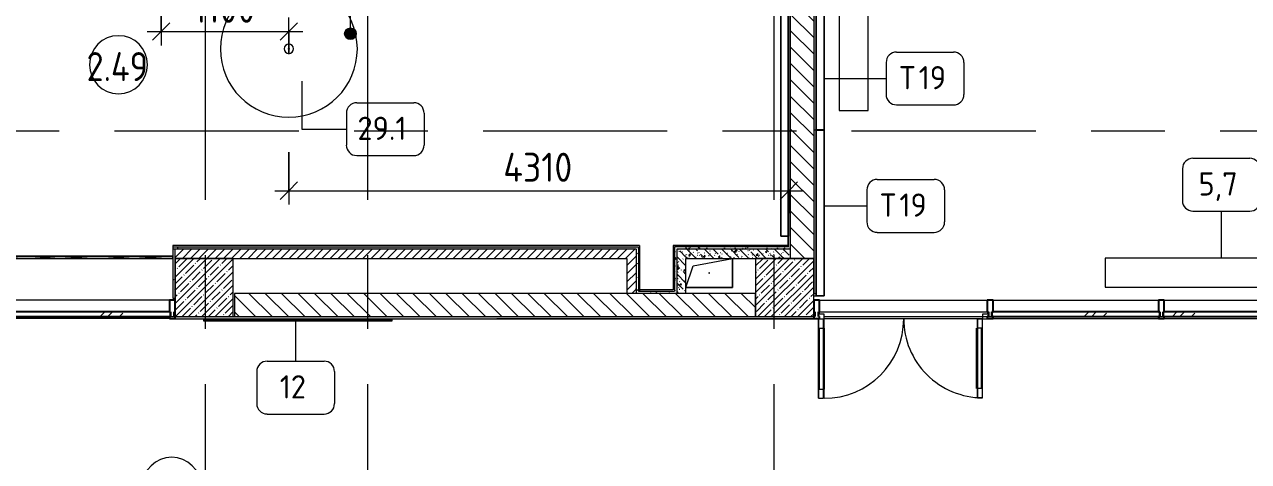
# Model space of a CAD drawing. Header units: millimetres. Extents: x 81566 to 292854, y -8553 to 29000.
# Drawn here: x 104252 to 114796, y 12150 to 15918 of the extents above; entities that cross this region are included whole.
import ezdxf

# ---------------------------------------------------------------- set-up
doc = ezdxf.new("R2010")
doc.units = ezdxf.units.MM
doc.linetypes.add('ADSK_Штрих_ш2 п1', pattern=[300, 200, -100])
doc.linetypes.add('Осевая', pattern=[3175, 635, -476.25, 1587.5, -476.25])
for name, color, linetype, lineweight in [('A-ANNO-DIMS', 7, 'Continuous', 9), ('A-ANNO-DIMS-100', 7, 'Continuous', 9), ('A-AREA-IDEN', 7, 'Continuous', 9), ('A-DETL', 7, 'Continuous', 9), ('A-DETL-1', 7, 'ADSK_Штрих_ш2 п1', 9), ('A-DETL-GENF', 7, 'Continuous', 9), ('A-GENM', 7, 'Continuous', 9), ('A-GLAZ-CURT', 7, 'Continuous', 9), ('A-GLAZ-CURT-1', 7, 'Continuous', 25), ('A-GLAZ-CWMG', 7, 'Continuous', 9), ('A-GLAZ-CWMG-1', 7, 'Continuous', 25), ('A-WALL', 7, 'Continuous', 9), ('G-ANNO-TEXT', 7, 'Continuous', 9), ('I-FURN-IDEN', 7, 'Continuous', 9), ('I-WALL', 7, 'Continuous', 9), ('S-COLS', 7, 'Continuous', 9), ('Оси-2', 7, 'Осевая', 9)]:
    doc.layers.add(name, color=color, linetype=linetype, lineweight=lineweight)
for name, color, linetype, lineweight, true_color in [('A-DOOR-1', 7, 'Continuous', 9, 0xc0c0c0), ('A-WALL-1', 9, 'Continuous', 9, 0x808080), ('A-WALL-FNSH-1', 9, 'Continuous', 9, 0x808080), ('I-FURN-1', 9, 'Continuous', 9, 0x808080)]:
    doc.layers.add(name, color=color, linetype=linetype, lineweight=lineweight, true_color=true_color)
doc.layers.add('I-FURN-3', color=7, linetype='Continuous', lineweight=9, transparency=1)
doc.styles.add('GOST Common', font='GOST_Common.ttf', dxfattribs={"height": 200})
doc.styles.add('GOST Common_1', font='GOST_Common.ttf', dxfattribs={"width": 0.9, "height": 250})
doc.styles.add('ISOCPEUR', font='isocpeur.ttf', dxfattribs={"width": 0.9, "height": 250})
doc.dimstyles.new('ISO-2_5_0_9К_БОЛЬШОЙ', dxfattribs={"dimscale": 304.8, "dimtxt": 248.995294, "dimasz": 0.492126, "dimexe": 0.393701, "dimexo": 0.984252, "dimgap": 0, "dimtad": 1, "dimdec": 0, "dimrnd": 10, "dimzin": 0, "dimdsep": 46, "dimtxsty": 'ISOCPEUR', "dimblk1": 'OBLIQUE', "dimblk2": 'OBLIQUE', "dimsah": 1, "dimcen": 0.09, "dimdle": 0.393701, "dimazin": 0, "dimtfac": 1, "dimtdec": 4, "dimtix": 1, "dimtmove": 0, "dimatfit": 3, "dimfxl": 1, "dimtvp": 1, "dimtolj": 1, "dimtzin": 0, "dimarcsym": 2})
pattern_1 = [(135, (0, 0), (-70.71068, -70.71068), [])]
pattern_2 = [(45, (0, 0), (-57.024626, 57.024626), []), (45, (57.025, 0), (-57.024626, 57.024626), [100.806, -20.161, 3.353, -16.808])]
pattern_3 = [(135, (0, 0), (-75.43415, -75.43415), [106.68, -17.78, 3.556, -17.78]), (135, (0, 75.39), (-75.43415, -75.43415), []), (50, (0, 0), (127.52922, -11.15758), [13.335, -146.685]), (355, (0, 0), (-24.66966, 133.74002), [10.668, -117.348]), (100.451, (10.63, -0.93), (102.85973, 122.58178), [11.333, -124.663]), (46.184, (0, 35.56), (189.75516, -29.43036), [20.002, -220.027]), (96.636, (15.81, 33.1), (166.1822, 173.1996), [17, -186.995]), (351.184, (0, 35.56), (166.18393, 173.19757), [16.002, -176.022]), (21, (17.78, 26.67), (106.130265, -71.58603), [13.335, -146.685]), (326, (17.78, 26.67), (43.26188, 128.93175), [10.668, -117.348]), (71.451, (26.62, 20.7), (149.39198, 57.34505), [11.333, -124.663]), (37.5, (0, 0), (2.162228, 59.188357), [3.353, -112.573, 3.353, -115.773, -117.792]), (37.5, (0, 0), (2.162228, 59.188357), [-235.052, 3.353, -114.44]), (7.5, (0, 0), (46.773857, 70.126152), [3.353, -64.567, 3.353, -109.906, -44.894]), (7.5, (0, 0), (46.773857, 70.126152), [-181.178, 3.353, -41.542]), (327.5, (-39.65, 0), (94.913671, -4.010093), [3.353, -41.097, 3.353, -135.331, -184.023]), (327.5, (-39.65, 0), (94.913671, -4.010093), [-183.134, 3.353, -180.67]), (317.5, (-57.43, 0), (103.69057, 17.79882), [3.353, -54.432, 3.353, -88.748, -130.683]), (317.5, (-57.43, 0), (103.69057, 17.79882), [-149.885, 3.353, -127.33])]
pattern_4 = [(0, (0, 0), (121.92, 30.48), [10.058, -81.382, 10.058, -81.382, -487.68]), (0, (0, 0), (121.92, 30.48), [-182.88, 10.058, -172.822, 10.058, -81.382, -213.36]), (0, (0, 0), (121.92, 30.48), [-457.2, 10.058, -50.902, 10.058, -142.342]), (120, (45.72, 15.24), (-87.356454, 90.345817), [10.058, -81.382, 10.058, -81.382, -487.68]), (120, (45.72, 15.24), (-87.356454, 90.345817), [-182.88, 10.058, -172.822, 10.058, -81.382, -213.36]), (120, (45.72, 15.24), (-87.356454, 90.345817), [-457.2, 10.058, -50.902, 10.058, -142.342]), (240, (60.96, 76.2), (-34.563546, -120.825817), [10.058, -81.382, 10.058, -81.382, -487.68]), (240, (60.96, 76.2), (-34.563546, -120.825817), [-182.88, 10.058, -172.822, 10.058, -81.382, -213.36]), (240, (60.96, 76.2), (-34.563546, -120.825817), [-457.2, 10.058, -50.902, 10.058, -142.342])]
pattern_5 = [(45, (0, 0), (-35.35534, 35.35534), [])]

# ---------------------------------------------------------------- blocks, each defined once
blk = doc.blocks.new('GM_Отверстие прямоугольное _в плите_ - Отверстие-21608683-План расстановки мебели и оборудования 2 этажа в осях 23-33')
at = {"layer": 'A-GENM'}
for p, q in [((-138, 62), (200, 125)), ((200, 125), (200, -125)), ((200, -125), (200, 125)), ((-200, -125), (-138, 62)), ((200, -125), (-200, -125)), ((-200, -125), (200, -125))]:
    blk.add_line(p, q, dxfattribs=at)
for start, end in [(360, 180), (180, 360)]:
    blk.add_arc((0, 0), 2.5, start, end, dxfattribs=at)
blk = doc.blocks.new('Стол базовый прямоугольный - 5_7-26328560-План расстановки мебели и оборудования 2 этажа в осях 23-33')
at = {"layer": 'I-FURN-1'}
for p, q in [((1000, 125), (-1000, 125)), ((-1000, 125), (-1000, -125)), ((1000, -125), (1000, 125)), ((-1000, -125), (1000, -125))]:
    blk.add_line(p, q, dxfattribs=at)
blk = doc.blocks.new('Мебель_универсальная - Штора-32477110-План расстановки мебели и оборудования 2 этажа в осях 23-33')
at = {"layer": 'I-FURN-1'}
for p, q in [((2205, 10), (-2205, 10)), ((-2205, 10), (-2205, -10)), ((-2205, -10), (-2205, 10)), ((-2205, 10), (2205, 10)), ((2205, -10), (2205, 10)), ((2205, 10), (2205, -10)), ((-2205, -10), (2205, -10)), ((2205, -10), (-2205, -10))]:
    blk.add_line(p, q, dxfattribs=at)
blk = doc.blocks.new('Дерево_ декор - Дерево_ декор-30717852-План расстановки мебели и оборудования 2 этажа в осях 23-33')
at = {"layer": 'I-FURN-3'}
for points in [[(-734, -8), (-813, -8), (-813, -24), (-639, -24), (-639, -8), (-690, -8)], [(-225, -8), (-654, -8), (-654, -24), (-225, -24)], [(-504, -8), (-504, -24), (-497, -24), (-497, -8)], [(145, -8), (-225, -8), (-225, -24), (225, -24), (225, -8), (181, -8)], [(645, -8), (225, -8), (225, -24), (654, -24), (654, -8)], [(497, -8), (497, -24), (504, -24), (504, -8)], [(810, -8), (639, -8), (639, -24), (813, -24), (813, -8)]]:
    blk.add_hatch(color=256, dxfattribs=at).paths.add_polyline_path(points)
at = {"layer": 'I-FURN-1'}
for p, q in [((-813, -8), (-813, -24)), ((-654, -8), (-813, -8)), ((-813, -8), (-654, -8)), ((-813, -24), (-654, -24)), ((-654, -24), (-813, -24)), ((-654, -8), (-654, -24)), ((-639, -8), (-654, -8)), ((-654, -8), (-225, -8)), ((-639, -8), (-654, -8)), ((-654, -8), (-639, -8)), ((-654, -24), (-639, -24)), ((-639, -24), (-654, -24)), ((-654, -24), (-639, -24)), ((-225, -24), (-654, -24)), ((-497, -8), (-639, -8)), ((-639, -24), (-639, -8)), ((-639, -24), (-497, -24)), ((-504, -8), (-504, -24)), ((-499, -8), (-504, -8)), ((-504, -8), (-504, -8)), ((-504, -8), (-497, -8)), ((-504, -24), (-504, -24)), ((-504, -24), (-499, -24)), ((-497, -24), (-504, -24)), ((-19, -8), (-498, -8)), ((-498, -24), (-19, -24)), ((-497, -8), (-497, -24)), ((-225, -8), (225, -8)), ((-225, -8), (-225, -24)), ((225, -24), (-225, -24)), ((0, -8), (-60, -8)), ((-60, -8), (-19, -8)), ((-60, -8), (-60, -24)), ((-19, -24), (-60, -24)), ((-60, -24), (0, -24)), ((-19, -8), (0, -8)), ((-19, -24), (-19, -8)), ((0, -24), (-19, -24)), ((-15, -8), (-18, -8)), ((-18, -24), (-8, -24)), ((-8, -8), (-15, -8)), ((0, -8), (-8, -8)), ((-8, -24), (0, -24)), ((8, -8), (0, -8)), ((0, -8), (0, -24)), ((60, -8), (0, -8)), ((0, -8), (19, -8)), ((0, -8), (0, -24)), ((0, -24), (8, -24)), ((19, -24), (0, -24)), ((0, -24), (60, -24)), ((18, -8), (8, -8)), ((8, -24), (18, -24)), ((498, -8), (19, -8)), ((19, -8), (60, -8)), ((19, -8), (19, -24)), ((19, -24), (498, -24)), ((60, -24), (19, -24)), ((60, -8), (60, -24)), ((225, -8), (654, -8)), ((225, -8), (225, -24)), ((654, -24), (225, -24)), ((639, -8), (497, -8)), ((497, -8), (504, -8)), ((497, -8), (497, -24)), ((504, -24), (497, -24)), ((497, -24), (639, -24)), ((504, -8), (499, -8)), ((499, -24), (504, -24)), ((504, -24), (504, -8)), ((504, -8), (504, -8)), ((504, -24), (504, -24)), ((654, -8), (639, -8)), ((654, -8), (639, -8)), ((639, -8), (654, -8)), ((639, -8), (639, -24)), ((639, -24), (654, -24)), ((654, -24), (639, -24)), ((639, -24), (654, -24)), ((654, -24), (654, -8)), ((813, -8), (654, -8)), ((654, -8), (813, -8)), ((654, -24), (813, -24)), ((813, -24), (654, -24)), ((813, -24), (813, -8))]:
    blk.add_line(p, q, dxfattribs=at)
blk = doc.blocks.new('Мат в спортивном зале - Т19-31180416-План расстановки мебели и оборудования 2 этажа в осях 23-33')
at = {"layer": 'I-FURN-1'}
for p, q in [((-549, 926), (-549, 907)), ((881, 909), (-549, 909)), ((-549, 909), (-549, 839)), ((-549, 839), (-549, 909)), ((-549, 909), (881, 909)), ((881, 907), (881, 926)), ((881, 839), (881, 909)), ((881, 909), (881, 839)), ((-549, 839), (881, 839)), ((881, 839), (-549, 839))]:
    blk.add_line(p, q, dxfattribs=at)
blk = doc.blocks.new('Прямоугольный импост - Импост структурный с накладкой - 160мм Темный-30756008-План расстановки мебели и оборудования 2 этажа в осях 23-33')
at = {"layer": 'A-GLAZ-CWMG-1'}
for p, q in [((-50, 0), (-50, 17)), ((-50, 17), (0, 17)), ((-40, 0), (-50, 0)), ((-40, -40), (-40, 0)), ((0, 0), (-10, 0)), ((-10, 0), (-10, -40)), ((0, 17), (0, 0)), ((-50, -140), (-50, -40)), ((-50, -40), (-40, -40)), ((-10, -40), (0, -40)), ((0, -40), (0, -140)), ((0, -140), (-50, -140))]:
    blk.add_line(p, q, dxfattribs=at)
blk = doc.blocks.new('Системная панель - Стекло - 40мм-32427251-План расстановки мебели и оборудования 2 этажа в осях 23-33')
at = {"layer": 'A-GLAZ-CURT'}
h = blk.add_hatch(dxfattribs=at)
h.set_pattern_fill('FP_67', color=256, style=0, pattern_type=2)
h.set_pattern_definition([(45, (-104912.5, -13300), (-282.8427, 282.8427), [200, -600]), (45, (-105112.5, -13400), (-282.8427, 282.8427), [600, -200]), (45, (-104712.5, -13500), (-282.8427, 282.8427), [200, -600])])
h.paths.add_polyline_path([(-697.5, 0), (697.5, 0), (697.5, 40), (-697.5, 40)])
at = {"layer": 'A-GLAZ-CURT-1'}
for p, q in [((697.5, 40), (-697.5, 40)), ((-697.5, 40), (-697.5, 0)), ((697.5, 0), (697.5, 40)), ((-697.5, 0), (697.5, 0))]:
    blk.add_line(p, q, dxfattribs=at)
blk = doc.blocks.new('Прямоугольный импост - Импост структурный с накладкой - 160мм Темный-32427249-План расстановки мебели и оборудования 2 этажа в осях 23-33')
at = {"layer": 'A-GLAZ-CWMG'}
for p, q in [((105500, 13540), (104125, 13540)), ((105500, 13383), (104125, 13383))]:
    blk.add_line(p, q, dxfattribs=at)
blk = doc.blocks.new('Прямоугольный импост - Импост структурный с накладкой - 160мм Темный-32356295-План расстановки мебели и оборудования 2 этажа в осях 23-33')
at = {"layer": 'A-GLAZ-CWMG-1'}
for p, q in [((-50, 40), (-50, 140)), ((-50, 140), (0, 140)), ((0, 140), (0, 40)), ((-40, 40), (-50, 40)), ((-50, -17), (-50, 0)), ((-50, 0), (-40, 0)), ((-40, 0), (-40, 40)), ((-10, 40), (-10, 0)), ((0, 40), (-10, 40)), ((-10, 0), (0, 0)), ((0, 0), (0, -17)), ((0, -17), (-50, -17))]:
    blk.add_line(p, q, dxfattribs=at)
blk = doc.blocks.new('Системная панель - Стекло - 40мм-32428871-План расстановки мебели и оборудования 2 этажа в осях 23-33')
at = {"layer": 'A-GLAZ-CURT'}
h = blk.add_hatch(dxfattribs=at)
h.set_pattern_fill('FP_69', color=256, style=0, pattern_type=2)
h.set_pattern_definition([(225, (114910, 13300), (282.8427, -282.8427), [200, -600]), (225, (115110, 13400), (282.8427, -282.8427), [600, -200]), (225, (114710, 13500), (282.8427, -282.8427), [200, -600])])
h.paths.add_polyline_path([(-749, 0), (-749, -40), (749, -40), (749, 0)])
at = {"layer": 'A-GLAZ-CURT-1'}
for p, q in [((749, 0), (-749, 0)), ((-749, 0), (-749, -40)), ((749, -40), (749, 0)), ((-749, -40), (749, -40))]:
    blk.add_line(p, q, dxfattribs=at)
blk = doc.blocks.new('Дверь_Витражная_остекление_ - ВВ-23-32429828-План расстановки мебели и оборудования 2 этажа в осях 23-33')
at = {"layer": 'A-DETL-GENF'}
for p, q in [((-682.5, 700), (-637.5, 700)), ((-682.5, 700), (-682.5, 20)), ((-637.5, 700), (-682.5, 700)), ((-682.5, 700), (-682.5, 20)), ((-637.5, 700), (-637.5, 20)), ((-637.5, 20), (-637.5, 700)), ((732.5, 705), (687.5, 705)), ((687.5, 705), (687.5, 20)), ((732.5, 705), (687.5, 705)), ((687.5, 705), (687.5, 20)), ((732.5, 705), (732.5, 20)), ((732.5, 20), (732.5, 705)), ((-682.5, 620), (-637.5, 620)), ((-672.5, 620), (-672.5, 100)), ((-628.5, 620), (-628.5, 100)), ((678.5, 625), (678.5, 100)), ((732.5, 625), (687.5, 625)), ((722.5, 625), (722.5, 100)), ((-682.5, 100), (-637.5, 100)), ((-637.5, 20), (-682.5, 20)), ((-682.5, 20), (-637.5, 20)), ((732.5, 100), (687.5, 100))]:
    blk.add_line(p, q, dxfattribs=at)
at = {"layer": 'A-DOOR-1'}
for p, q in [((-682.5, 700), (-682.5, 20)), ((682.5, 705), (682.5, 20)), ((-682.5, 20), (-732.5, 20)), ((-732.5, 20), (-732.5, 17)), ((-682.5, -20), (-682.5, 20)), ((732.5, 20), (682.5, 20)), ((682.5, 20), (682.5, -20)), ((732.5, 17), (732.5, 20)), ((-732.5, -20), (-682.5, -20)), ((682.5, -20), (732.5, -20))]:
    blk.add_line(p, q, dxfattribs=at)
for centre, radius, start, end in [((-682.5, 20), 680, 360, 90), ((682.5, 20), 685, 90, 180)]:
    blk.add_arc(centre, radius, start, end, dxfattribs=at)
blk = doc.blocks.new('Прямоугольный импост - Импост структурный с накладкой - 160мм Темный-32428730-План расстановки мебели и оборудования 2 этажа в осях 23-33')
at = {"layer": 'A-GLAZ-CWMG'}
for p, q in [((111101, 13540), (112546, 13540)), ((111101, 13420), (111101, 13440)), ((111101, 13440), (112546, 13440)), ((111141, 13400), (112506, 13400)), ((112546, 13440), (112546, 13420)), ((111141, 13383), (112506, 13383))]:
    blk.add_line(p, q, dxfattribs=at)
blk = doc.blocks.new('Прямоугольный импост - Импост структурный с накладкой - 160мм Темный-32428868-План расстановки мебели и оборудования 2 этажа в осях 23-33')
at = {"layer": 'A-GLAZ-CWMG'}
for p, q in [((114071, 13540), (115549, 13540)), ((114071, 13383), (115549, 13383))]:
    blk.add_line(p, q, dxfattribs=at)
blk = doc.blocks.new('Системная панель - Стекло - 40мм-32428872-План расстановки мебели и оборудования 2 этажа в осях 23-33')
at = {"layer": 'A-GLAZ-CURT'}
h = blk.add_hatch(dxfattribs=at)
h.set_pattern_fill('FP_70', color=256, style=0, pattern_type=2)
h.set_pattern_definition([(225, (113408, 13300), (282.8427, -282.8427), [200, -600]), (225, (113608, 13400), (282.8427, -282.8427), [600, -200]), (225, (113208, 13500), (282.8427, -282.8427), [200, -600])])
h.paths.add_polyline_path([(-723, 0), (-723, -40), (722, -40), (722, 0), (290, 0)])
at = {"layer": 'A-GLAZ-CURT-1'}
for p, q in [((722, 0), (-723, 0)), ((-723, 0), (-723, -40)), ((722, -40), (722, 0)), ((-723, -40), (722, -40))]:
    blk.add_line(p, q, dxfattribs=at)
blk = doc.blocks.new('Прямоугольный импост - Импост структурный с накладкой - 160мм Темный-32428869-План расстановки мебели и оборудования 2 этажа в осях 23-33')
at = {"layer": 'A-GLAZ-CWMG'}
for p, q in [((112596, 13540), (114021, 13540)), ((112596, 13383), (114021, 13383))]:
    blk.add_line(p, q, dxfattribs=at)
blk = doc.blocks.new('Прямоугольный импост - Импост структурный с накладкой - 160мм Темный-32356291-План расстановки мебели и оборудования 2 этажа в осях 23-33')
at = {"layer": 'A-GLAZ-CWMG-1'}
for p, q in [((-25, 40), (-25, 140)), ((-25, 140), (25, 140)), ((25, 140), (25, 40)), ((-15, 40), (-25, 40)), ((-25, -17), (-25, 0)), ((-25, 0), (-15, 0)), ((-15, 0), (-15, 40)), ((15, 40), (15, 0)), ((25, 40), (15, 40)), ((15, 0), (25, 0)), ((25, 0), (25, -17)), ((25, -17), (-25, -17))]:
    blk.add_line(p, q, dxfattribs=at)
blk = doc.blocks.new('Прямоугольный импост - Импост структурный с накладкой - 160мм Темный-30755836-План расстановки мебели и оборудования 2 этажа в осях 23-33')
at = {"layer": 'A-GLAZ-CWMG-1'}
for p, q in [((-25, 40), (-25, 140)), ((-25, 140), (25, 140)), ((25, 140), (25, 40)), ((-15, 40), (-25, 40)), ((-25, -17), (-25, 0)), ((-25, 0), (-15, 0)), ((-15, 0), (-15, 40)), ((15, 40), (15, 0)), ((25, 40), (15, 40)), ((15, 0), (25, 0)), ((25, 0), (25, -17)), ((25, -17), (-25, -17))]:
    blk.add_line(p, q, dxfattribs=at)
blk = doc.blocks.new('Баффл акустический подвесной - 1180мм-V286-План расстановки мебели и оборудования 2 этажа в осях 23-33')
at = {"layer": 'I-FURN-1'}
for radius, start, end in [(590, 360, 180), (590, 0, 180), (590, 180, 360), (40, 0, 180), (40, 360, 180), (40, 180, 360), (40, 180, 360), (5, 360, 180), (5, 150, 165), (5, 165, 180), (5, 180, 360), (5, 180, 300), (5, 120, 150), (5, 60, 120), (5, 30, 60), (5, 15, 30), (5, 0, 15), (590, 180, 360), (5, 300, 315), (5, 330, 360), (5, 315, 330)]:
    blk.add_arc((0, 0), radius, start, end, dxfattribs=at)
blk = doc.blocks.new('Марка_Мебель - В прямоуг_Balcon_Марка-25523697-План расстановки мебели и оборудования 2 этажа в осях 23-33')
at = {"layer": 'I-FURN-IDEN'}
for p, q in [((-2.45, 2.28), (2.45, 2.28)), ((-3.35, 1.38), (-3.35, -1.38)), ((3.35, 1.38), (3.35, -1.38)), ((-2.46, -2.28), (2.45, -2.28))]:
    blk.add_line(p, q, dxfattribs=at)
for centre, radius, start, end in [((-2.45, 1.38), 0.9, 90, 180), ((2.45, 1.38), 0.9, 0, 90), ((-2.46, -1.38), 0.893, 180, 270), ((2.45, -1.38), 0.9, 270, 0)]:
    blk.add_arc(centre, radius, start, end, dxfattribs=at)
blk = doc.blocks.new('Марка_Помещения - Номер-25198446-План расстановки мебели и оборудования 2 этажа в осях 23-33')
at = {"layer": 'A-AREA-IDEN'}
for start, end in [(360, 180), (180, 360)]:
    blk.add_arc((0, 0), 2.5, start, end, dxfattribs=at)
blk = doc.blocks.new('DIMBLOCK39-План расстановки мебели и оборудования 2 этажа в осях 23-33')
at = {"layer": 'A-ANNO-DIMS-100'}
for p, q in [((106529, 14818), (106529, 14365)), ((106529, 14485), (106529, 14818)), ((110835, 14291), (110835, 14605)), ((106409, 14485), (110955, 14485)), ((110835, 14485), (110835, 14291))]:
    blk.add_line(p, q, dxfattribs=at)
at = {"layer": 'A-ANNO-DIMS-100', "lineweight": 20}
for p, q in [((106529, 14485), (106604, 14560)), ((110835, 14485), (110910, 14560)), ((106529, 14485), (106454, 14410)), ((110835, 14485), (110760, 14410))]:
    blk.add_line(p, q, dxfattribs=at)
at = {"layer": 'A-ANNO-DIMS-100', "color": 0, "insert": (108376, 14812), "char_height": 250, "width": 735.49, "attachment_point": 1, "line_spacing_factor": 1.149209, "style": 'ISOCPEUR'}
blk.add_mtext('4310', dxfattribs=at)
blk = doc.blocks.new('_Oblique')
at = {"color": 0, "linetype": 'ByBlock', "lineweight": -2}
blk.add_line((-0.5, -0.5), (0.5, 0.5), dxfattribs=at)
blk = doc.blocks.new('DIMBLOCK41-План расстановки мебели и оборудования 2 этажа в осях 23-33')
at = {"layer": 'A-ANNO-DIMS-100'}
for p, q in [((105430, 16498), (105430, 15737)), ((105430, 15857), (105430, 16498)), ((106529, 15663), (106529, 15977)), ((105310, 15857), (106649, 15857)), ((106529, 15857), (106529, 15663))]:
    blk.add_line(p, q, dxfattribs=at)
at = {"layer": 'A-ANNO-DIMS-100', "lineweight": 20}
for p, q in [((105430, 15857), (105505, 15932)), ((106529, 15857), (106604, 15932)), ((105430, 15857), (105355, 15782)), ((106529, 15857), (106454, 15782))]:
    blk.add_line(p, q, dxfattribs=at)
at = {"layer": 'A-ANNO-DIMS-100', "color": 0, "insert": (105707, 16183), "char_height": 250, "width": 655.05, "attachment_point": 1, "line_spacing_factor": 1.149209, "style": 'ISOCPEUR'}
blk.add_mtext('1100', dxfattribs=at)

msp = doc.modelspace()

# ---------------------------------------------------------------- hatches: boundary and pattern name
at = {"layer": 'G-ANNO-TEXT'}
h = msp.add_hatch(color=256, dxfattribs=at)
edge = h.paths.add_edge_path()
edge.add_arc((107059.5, 15838.1), 50, 0, 360)
at = {"layer": 'I-WALL'}
h = msp.add_hatch(dxfattribs=at)
h.set_pattern_fill('FP_41', color=256, style=0, pattern_type=2)
h.set_pattern_definition(pattern_4)
h.paths.add_polyline_path([(111070, 13600), (111070, 21130), (111050, 21130), (111050, 13600)])
h = msp.add_hatch(dxfattribs=at)
h.set_pattern_fill('FP_4', color=256, style=0, pattern_type=2)
h.set_pattern_definition(pattern_1)
h.paths.add_polyline_path([(110850, 13900), (111050, 13900), (111050, 20900), (110850, 20900), (110850, 13980)])
h = msp.add_hatch(dxfattribs=at)
h.set_pattern_fill('FP_41', color=256, style=0, pattern_type=2)
h.set_pattern_definition(pattern_4)
h.paths.add_polyline_path([(110830, 13980), (110850, 13980), (110850, 20329), (110830, 20329), (110830, 14000)])
h = msp.add_hatch(dxfattribs=at)
h.set_pattern_fill('FP_41', color=256, style=0, pattern_type=2)
h.set_pattern_definition(pattern_4)
h.paths.add_polyline_path([(105550, 13557), (105550, 13980), (105530, 13980), (105530, 13557)])
h = msp.add_hatch(dxfattribs=at)
h.set_pattern_fill('FP_5', color=256, style=0, pattern_type=2)
h.set_pattern_definition(pattern_5)
h.paths.add_polyline_path([(109440, 13900), (109520, 13900), (109520, 13980), (105550, 13980), (105550, 13900), (107845.5, 13900)])
h = msp.add_hatch(dxfattribs=at)
h.set_pattern_fill('FP_41', color=256, style=0, pattern_type=2)
h.set_pattern_definition(pattern_4)
h.paths.add_polyline_path([(109520, 13980), (109540, 13980), (109540, 14000), (105570, 14000), (105570, 13980), (107845.5, 13980)])
h = msp.add_hatch(dxfattribs=at)
h.set_pattern_fill('FP_41', color=256, style=0, pattern_type=2)
h.set_pattern_definition(pattern_4)
h.paths.add_polyline_path([(109540, 13600), (109540, 13980), (109520, 13980), (109520, 13600)])
h = msp.add_hatch(dxfattribs=at)
h.set_pattern_fill('FP_41', color=256, style=0, pattern_type=2)
h.set_pattern_definition(pattern_4)
h.paths.add_polyline_path([(109850, 13600), (109870, 13600), (109870, 14000), (109850, 14000), (109850, 13620)])
h = msp.add_hatch(dxfattribs=at)
h.set_pattern_fill('FP_41', color=256, style=0, pattern_type=2)
h.set_pattern_definition(pattern_4)
h.paths.add_polyline_path([(110830, 13980), (110830, 14000), (109870, 14000), (109870, 13980), (110432, 13980)])
h = msp.add_hatch(dxfattribs=at)
h.set_pattern_fill('FP_19', color=256, style=0, pattern_type=2)
h.set_pattern_definition(pattern_3)
h.paths.add_polyline_path([(109950, 13600), (109950, 13980), (109870, 13980), (109870, 13600)])
h = msp.add_hatch(dxfattribs=at)
h.set_pattern_fill('FP_19', color=256, style=0, pattern_type=2)
h.set_pattern_definition(pattern_3)
h.paths.add_polyline_path([(110850, 13900), (110850, 13980), (109950, 13980), (109950, 13900), (110432, 13900)])
h = msp.add_hatch(dxfattribs=at)
h.set_pattern_fill('FP_5', color=256, style=0, pattern_type=2)
h.set_pattern_definition(pattern_5)
h.paths.add_polyline_path([(109520, 13600), (109520, 13900), (109440, 13900), (109440, 13600)])
h = msp.add_hatch(dxfattribs=at)
h.set_pattern_fill('FP_41', color=256, style=0, pattern_type=2)
h.set_pattern_definition(pattern_4)
h.paths.add_polyline_path([(109540, 13600), (109850, 13600), (109850, 13620), (109540, 13620)])
h = msp.add_hatch(dxfattribs=at)
h.set_pattern_fill('FP_4', color=256, style=0, pattern_type=2)
h.set_pattern_definition(pattern_1)
h.paths.add_polyline_path([(110550, 13400), (110550, 13600), (106060, 13600), (106060, 13400), (110432, 13400)])
h = msp.add_hatch(dxfattribs=at)
h.set_pattern_fill('FP_41', color=256, style=0, pattern_type=2)
h.set_pattern_definition(pattern_4)
h.paths.add_polyline_path([(110432, 13380), (111050.5, 13380), (111050.5, 13400), (105549.5, 13400), (105549.5, 13380), (107845.5, 13380)])
at = {"layer": 'S-COLS'}
h = msp.add_hatch(dxfattribs=at)
h.set_pattern_fill('FP_2', color=256, style=0, pattern_type=2)
h.set_pattern_definition(pattern_2)
h.paths.add_polyline_path([(105550, 13400), (106050, 13400), (106050, 13900), (105550, 13900), (105550, 13437.5)])
h = msp.add_hatch(dxfattribs=at)
h.set_pattern_fill('FP_2', color=256, style=0, pattern_type=2)
h.set_pattern_definition(pattern_2)
h.paths.add_polyline_path([(110550, 13400), (111050, 13400), (111050, 13900), (110550, 13900), (110550, 13600)])

# ---------------------------------------------------------------- linework, layer by layer
at = {"layer": 'A-DETL'}
for p, q in [((104013.3, 13920), (104261.5, 13900)), ((104261.5, 13900), (104555.9, 13920)), ((104555.9, 13920), (104887.4, 13900)), ((104887.4, 13900), (105195.4, 13920)), ((105195.4, 13920), (105527, 13900))]:
    msp.add_line(p, q, dxfattribs=at)
at = {"layer": 'A-DETL-1'}
msp.add_line((106529, 15713), (106529, 19733), dxfattribs=at)
at = {"layer": 'A-WALL'}
for p, q in [((111050, 20900), (111050, 13600)), ((109540, 13980), (109540, 13620)), ((109850, 14000), (109850, 13620)), ((109540, 13620), (109850, 13620)), ((110550, 13400), (110550, 13600)), ((105549.5, 13400), (111050.5, 13400)), ((108320, 13380), (108320, 13379.5))]:
    msp.add_line(p, q, dxfattribs=at)
at = {"layer": 'A-WALL-1'}
for p, q in [((111070, 13600), (111070, 21130)), ((110850, 13900), (110850, 20900)), ((110830, 20329), (110830, 14000)), ((109520, 13980), (105530, 13980)), ((105550, 13557), (105550, 13980)), ((105570, 14000), (105570, 13980)), ((109520, 13980), (109520, 13600)), ((110830, 14000), (109850, 14000)), ((109870, 13980), (109870, 13600)), ((110850, 13980), (109870, 13980)), ((105550, 13900), (109440, 13900)), ((109440, 13900), (109440, 13600)), ((109950, 13600), (109950, 13900)), ((109950, 13900), (111050, 13900)), ((105530, 13557), (105550, 13557)), ((110550, 13600), (106060, 13600)), ((106060, 13600), (106060, 13400)), ((111050, 13600), (111070, 13600)), ((105549.5, 13400), (105549.5, 13380)), ((111050.5, 13380), (111050.5, 13400)), ((105549.5, 13380), (111050.5, 13380))]:
    msp.add_line(p, q, dxfattribs=at)
at = {"layer": 'A-WALL-FNSH-1'}
for p, q in [((111071, 15009), (111071, 21129)), ((110829, 20309), (110829, 14001)), ((110830, 14001), (110830, 20309)), ((111071, 13600), (111071, 15008.3)), ((105529, 14011), (105529, 13557)), ((109551, 14011), (105529, 14011)), ((105530, 14011), (105530, 13557)), ((105530, 14000), (109540, 14000)), ((109540, 14000), (109540, 13980)), ((109551, 14011), (109551, 13620)), ((110824.5, 14011), (109839, 14011)), ((109839, 14011), (109839, 13631)), ((110824.5, 14000), (110824.5, 14011)), ((110829, 14001), (110830, 14001)), ((109839, 13631), (109551, 13631)), ((105529, 13557), (105530, 13557)), ((111070, 13600), (111071, 13600)), ((105550, 13380), (105550, 13379)), ((105550, 13379), (108320, 13379)), ((111050, 13380.5), (108320, 13380.5)), ((108320, 13380.5), (108320, 13380)), ((108320, 13379.5), (111050, 13379.5)), ((108320, 13379), (108320, 13379.5)), ((111050, 13379.5), (111050, 13380.5))]:
    msp.add_line(p, q, dxfattribs=at)
at = {"layer": 'G-ANNO-TEXT'}
msp.add_line((107059.5, 15838.1), (107059.5, 22242.7), dxfattribs=at)
msp.add_circle((107059.5, 15838.1), 50, dxfattribs=at)
at = {"layer": 'I-FURN-1'}
for p, q in [((110767.7, 20293), (110767.7, 14093.6)), ((110835, 14093.6), (110835, 20293)), ((110767.7, 14093.6), (110767.7, 19600)), ((110767.7, 14093.6), (110835, 14093.6)), ((110830, 14093.6), (110767.7, 14093.6))]:
    msp.add_line(p, q, dxfattribs=at)
at = {"layer": 'I-FURN-IDEN'}
for p, q in [((106639.6, 15430.2), (106639.6, 15015.6)), ((111143.8, 15452), (111673.8, 15452)), ((106639.6, 15015.6), (107023.9, 15015.6)), ((111143.8, 14353.8), (111507.7, 14353.8)), ((114561.8, 13903.3), (114561.8, 14308.4)), ((106587.5, 13378.9), (106587.5, 13014.9))]:
    msp.add_line(p, q, dxfattribs=at)
at = {"layer": 'S-COLS'}
for p, q in [((106050, 13900), (105550, 13900)), ((105550, 13900), (105550, 13400)), ((106050, 13400), (106050, 13900)), ((110850, 13900), (110550, 13900)), ((110550, 13900), (110550, 13600)), ((111050, 13900), (110850, 13900)), ((111050, 13400), (111050, 13900)), ((110550, 13600), (110550, 13400)), ((105550, 13400), (106050, 13400)), ((110550, 13400), (111050, 13400))]:
    msp.add_line(p, q, dxfattribs=at)
at = {"layer": 'Оси-2'}
for p, q in [((105810, 593.7), (105810, 19528.3)), ((107210, 593.7), (107210, 19528.3)), ((110710, 593.7), (110710, 19528.3)), ((84865.6, 15000), (122160, 15000)), ((84865.6, 13400), (119719, 13400))]:
    msp.add_line(p, q, dxfattribs=at)

# ---------------------------------------------------------------- block references
at = {"layer": 'A-AREA-IDEN', "xscale": 99.99999999999993, "yscale": 99.99999999999993, "zscale": 99.99999999999993}
for p in [(105061.7, 15570.9), (105519.8, 11937.4)]:
    msp.add_blockref('Марка_Помещения - Номер-25198446-План расстановки мебели и оборудования 2 этажа в осях 23-33', p, dxfattribs=at)
at = {"layer": 'A-DOOR-1', "rotation": 180}
msp.add_blockref('Дверь_Витражная_остекление_ - ВВ-23-32429828-План расстановки мебели и оборудования 2 этажа в осях 23-33', (111823, 13400), dxfattribs=at)
at = {"layer": 'A-GENM'}
msp.add_blockref('GM_Отверстие прямоугольное _в плите_ - Отверстие-21608683-План расстановки мебели и оборудования 2 этажа в осях 23-33', (110150, 13775), dxfattribs=at)
at = {"layer": 'A-GLAZ-CURT'}
msp.add_blockref('Системная панель - Стекло - 40мм-32427251-План расстановки мебели и оборудования 2 этажа в осях 23-33', (104812.5, 13400), dxfattribs=at)
at = {"layer": 'A-GLAZ-CURT', "rotation": 180}
for name, p in [('Системная панель - Стекло - 40мм-32428872-План расстановки мебели и оборудования 2 этажа в осях 23-33', (113308, 13400)), ('Системная панель - Стекло - 40мм-32428871-План расстановки мебели и оборудования 2 этажа в осях 23-33', (114810, 13400))]:
    msp.add_blockref(name, p, dxfattribs=at)
at = {"layer": 'A-GLAZ-CWMG'}
for name in ['Прямоугольный импост - Импост структурный с накладкой - 160мм Темный-32427249-План расстановки мебели и оборудования 2 этажа в осях 23-33', 'Прямоугольный импост - Импост структурный с накладкой - 160мм Темный-32428730-План расстановки мебели и оборудования 2 этажа в осях 23-33', 'Прямоугольный импост - Импост структурный с накладкой - 160мм Темный-32428869-План расстановки мебели и оборудования 2 этажа в осях 23-33', 'Прямоугольный импост - Импост структурный с накладкой - 160мм Темный-32428868-План расстановки мебели и оборудования 2 этажа в осях 23-33']:
    msp.add_blockref(name, (0, 0), dxfattribs=at)
at = {"layer": 'A-GLAZ-CWMG', "extrusion": (0, 0, -1), "rotation": 180}
msp.add_blockref('Прямоугольный импост - Импост структурный с накладкой - 160мм Темный-30756008-План расстановки мебели и оборудования 2 этажа в осях 23-33', (-105550, 13400), dxfattribs=at)
at = {"layer": 'A-GLAZ-CWMG', "extrusion": (0, 0, -1)}
for name, p in [('Прямоугольный импост - Импост структурный с накладкой - 160мм Темный-32356295-План расстановки мебели и оборудования 2 этажа в осях 23-33', (-111050.5, 13400)), ('Прямоугольный импост - Импост структурный с накладкой - 160мм Темный-32356291-План расстановки мебели и оборудования 2 этажа в осях 23-33', (-112570.5, 13400)), ('Прямоугольный импост - Импост структурный с накладкой - 160мм Темный-30755836-План расстановки мебели и оборудования 2 этажа в осях 23-33', (-114045.5, 13400))]:
    msp.add_blockref(name, p, dxfattribs=at)
at = {"layer": 'I-FURN-1'}
for name, p, rotation in [('Стол базовый прямоугольный - 5_7-26328560-План расстановки мебели и оборудования 2 этажа в осях 23-33', (111395.5, 16175.3), 90), ('Мат в спортивном зале - Т19-31180416-План расстановки мебели и оборудования 2 этажа в осях 23-33', (111979.8, 15557.7), 90.00000000000017), ('Мат в спортивном зале - Т19-31180416-План расстановки мебели и оборудования 2 этажа в осях 23-33', (111980.3, 14127), 90.00000000000017), ('Стол базовый прямоугольный - 5_7-26328560-План расстановки мебели и оборудования 2 этажа в осях 23-33', (114561.8, 13778.3), 180), ('Дерево_ декор - Дерево_ декор-30717852-План расстановки мебели и оборудования 2 этажа в осях 23-33', (106607.1, 13354.7), 180)]:
    msp.add_blockref(name, p, dxfattribs=dict(at, rotation=rotation))
for name, p in [('Баффл акустический подвесной - 1180мм-V286-План расстановки мебели и оборудования 2 этажа в осях 23-33', (106529, 15708)), ('Мебель_универсальная - Штора-32477110-План расстановки мебели и оборудования 2 этажа в осях 23-33', (103325, 13910))]:
    msp.add_blockref(name, p, dxfattribs=at)
at = {"layer": 'I-FURN-IDEN', "xscale": 99.99999999999993, "yscale": 99.99999999999993, "zscale": 99.99999999999993}
for p in [(112009.2, 15452), (107359.4, 15015.6), (114561.8, 14536.2), (111843.2, 14353.8), (106587.5, 12787.2)]:
    msp.add_blockref('Марка_Мебель - В прямоуг_Balcon_Марка-25523697-План расстановки мебели и оборудования 2 этажа в осях 23-33', p, dxfattribs=at)

# ---------------------------------------------------------------- texts
at = {"layer": 'A-AREA-IDEN', "insert": (104787, 15679.5), "char_height": 250, "width": 685.443, "attachment_point": 1, "style": 'GOST Common_1'}
msp.add_mtext('2.49', dxfattribs=at)
at = {"layer": 'I-FURN-IDEN', "char_height": 200, "attachment_point": 1, "style": 'GOST Common'}
for s, insert, width in [('\\fGOST Common|b0|i0|c204|p34|;Т', (111789.2, 15559.1), 200.422), ('19', (111954.6, 15559.1), 296.624), ('29.1', (107119.9, 15122.6), 545.147), ('5,7', (114364.8, 14643.2), 440.928), ('\\fGOST Common|b0|i0|c204|p34|;Т', (111623.2, 14460.8), 200.422), ('19', (111788.6, 14460.8), 296.624), ('12', (106450.5, 12894.2), 296.624)]:
    msp.add_mtext(s, dxfattribs=dict(at, insert=insert, width=width))

# ---------------------------------------------------------------- dimensions: what is measured, and where the dimension line sits
at = {"layer": 'A-ANNO-DIMS'}
for base, p1, p2, override, picture, middle in [((106529, 15856.7), (105430, 16798), (106529, 15962.8), {"dimpost": '<>', "dimfxl": 1380.358446}, 'DIMBLOCK41-План расстановки мебели и оборудования 2 этажа в осях 23-33', (105979.5, 15981.7)), ((110835, 14485.3), (106529, 15118), (110835, 14591.4), {"dimpost": '<>', "dimfxl": 4338.076479}, 'DIMBLOCK39-План расстановки мебели и оборудования 2 этажа в осях 23-33', (108682, 14610.3))]:
    dim = msp.add_linear_dim(base=base, p1=p1, p2=p2, dimstyle='ISO-2_5_0_9К_БОЛЬШОЙ', override=override, dxfattribs=at)
    dim.commit()
    dim.dimension.update_dxf_attribs({"geometry": picture, "text_midpoint": middle})

doc.saveas('drawing.dxf')
